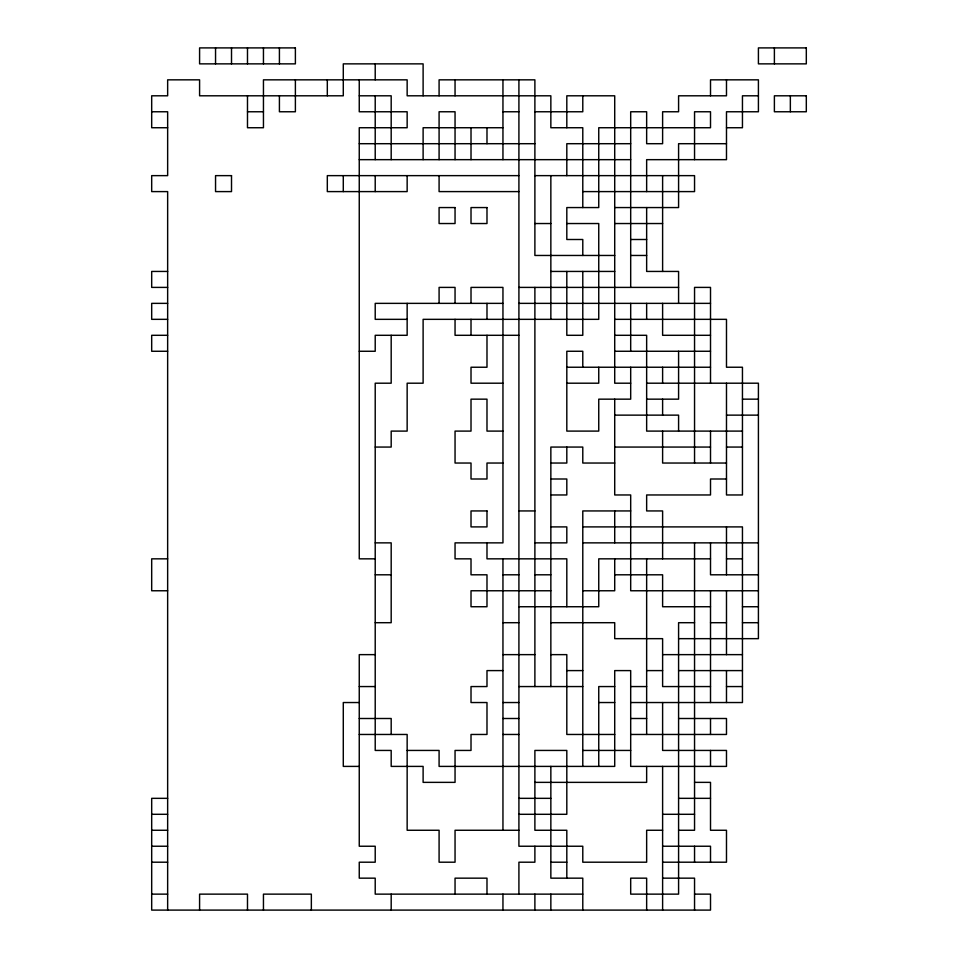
<?xml version="1.0" encoding="UTF-8"?>
<svg xmlns="http://www.w3.org/2000/svg" width="958" height="958" viewBox="0 0 958 958"><rect width="100%" height="100%" fill="white"/><g stroke="black" fill="none" stroke-linecap="round" stroke-linejoin="round"><path stroke-width="1.44" d="M359.25 95.8L391.187 95.8L391.187 159.663M758.413 95.8L742.45 95.8L742.45 127.737L726.487 127.737M151.687 111.763L167.65 111.763L167.65 175.637L151.687 175.637L151.687 191.6L167.65 191.6L167.65 910.1M247.487 111.763L263.45 111.763M502.95 111.763L518.913 111.763M534.887 111.763L582.787 111.763L582.787 95.8M167.65 127.737L151.687 127.737L151.687 95.8L167.65 95.8L167.65 79.837L199.587 79.837L199.587 95.8L343.287 95.8L343.287 63.863L423.113 63.863L423.113 95.8M502.95 127.737L423.113 127.737L423.113 159.663M359.25 143.7L534.887 143.7M630.687 143.7L566.813 143.7L566.813 175.637M726.487 143.7L678.587 143.7L678.587 207.563L614.713 207.563M359.25 159.663L630.687 159.663M518.913 175.637L327.313 175.637L327.313 191.6L407.15 191.6L407.15 175.637M534.887 175.637L694.55 175.637L694.55 191.6L582.787 191.6M518.913 191.6L439.087 191.6L439.087 175.637M534.887 223.537L550.85 223.537M566.813 223.537L598.75 223.537L598.75 319.337L423.113 319.337L423.113 383.2L407.15 383.2L407.15 431.1L391.187 431.1L391.187 447.063L375.213 447.063M614.713 223.537L662.613 223.537M630.687 239.5L646.65 239.5M614.713 255.463L534.887 255.463L534.887 79.837L439.087 79.837L439.087 95.8M630.687 255.463L646.65 255.463M167.65 271.437L151.687 271.437L151.687 287.4L167.65 287.4M550.85 271.437L614.713 271.437M518.913 287.4L678.587 287.4M167.65 303.363L151.687 303.363L151.687 319.337L167.65 319.337M502.95 303.363L375.213 303.363L375.213 319.337L407.15 319.337M518.913 303.363L710.513 303.363M614.713 319.337L726.487 319.337L726.487 367.237L742.45 367.237L742.45 494.963L726.487 494.963L726.487 383.2M167.65 335.3L151.687 335.3L151.687 351.263L167.65 351.263M518.913 335.3L455.05 335.3L455.05 319.337M614.713 335.3L646.65 335.3L646.65 431.1L742.45 431.1M710.513 335.3L662.613 335.3L662.613 303.363M359.25 351.263L375.213 351.263L375.213 335.3L407.15 335.3L407.15 303.363M614.713 351.263L710.513 351.263M566.813 367.237L710.513 367.237M502.95 383.2L471.013 383.2L471.013 367.237L486.987 367.237L486.987 335.3M566.813 383.2L598.75 383.2L598.75 367.237M630.687 383.2L614.713 383.2L614.713 95.8L566.813 95.8L566.813 127.737M646.65 383.2L758.413 383.2L758.413 638.663L678.587 638.663M646.65 399.163L678.587 399.163L678.587 351.263M742.45 399.163L758.413 399.163M614.713 415.137L678.587 415.137L678.587 431.1M726.487 415.137L758.413 415.137M502.95 431.1L486.987 431.1L486.987 399.163L471.013 399.163L471.013 431.1L455.05 431.1L455.05 463.037L471.013 463.037L471.013 479L486.987 479L486.987 463.037L502.95 463.037M614.713 447.063L710.513 447.063M726.487 447.063L742.45 447.063M550.85 463.037L566.813 463.037L566.813 447.063M614.713 463.037L582.787 463.037L582.787 447.063L550.85 447.063L550.85 686.563M726.487 463.037L662.613 463.037L662.613 431.1M550.85 479L566.813 479L566.813 494.963L550.85 494.963M726.487 479L710.513 479L710.513 494.963L646.65 494.963L646.65 510.937L662.613 510.937L662.613 558.837M518.913 510.937L534.887 510.937M630.687 510.937L582.787 510.937L582.787 766.4M550.85 526.9L566.813 526.9L566.813 542.863L534.887 542.863M582.787 526.9L742.45 526.9L742.45 702.537L630.687 702.537M375.213 542.863L391.187 542.863L391.187 622.7L375.213 622.7M582.787 542.863L758.413 542.863M167.65 558.837L151.687 558.837L151.687 590.763L167.65 590.763M375.213 558.837L359.25 558.837L359.25 127.737L407.15 127.737L407.15 111.763L359.25 111.763L359.25 79.837M710.513 558.837L598.75 558.837L598.75 606.737L518.913 606.737M726.487 558.837L742.45 558.837M375.213 574.8L391.187 574.8M502.95 574.8L518.913 574.8M534.887 574.8L550.85 574.8M614.713 574.8L662.613 574.8L662.613 606.737L710.513 606.737M758.413 574.8L710.513 574.8L710.513 542.863M550.85 590.763L471.013 590.763L471.013 606.737L486.987 606.737L486.987 574.8L471.013 574.8L471.013 558.837L455.05 558.837L455.05 542.863L502.95 542.863L502.95 287.4L471.013 287.4L471.013 303.363M582.787 590.763L614.713 590.763L614.713 558.837M758.413 590.763L630.687 590.763L630.687 494.963L614.713 494.963L614.713 399.163M742.45 606.737L758.413 606.737M502.95 622.7L518.913 622.7M550.85 622.7L614.713 622.7L614.713 638.663L662.613 638.663L662.613 686.563L710.513 686.563M694.55 622.7L678.587 622.7L678.587 894.137L630.687 894.137L630.687 878.163L646.65 878.163L646.65 910.1M710.513 622.7L726.487 622.7M742.45 622.7L758.413 622.7M375.213 654.637L359.25 654.637L359.25 846.237L375.213 846.237L375.213 862.2L359.25 862.2L359.25 878.163L375.213 878.163L375.213 894.137L582.787 894.137M502.95 654.637L534.887 654.637M550.85 654.637L566.813 654.637L566.813 734.463L614.713 734.463M662.613 654.637L742.45 654.637M502.95 670.6L486.987 670.6L486.987 686.563L471.013 686.563L471.013 702.537L486.987 702.537L486.987 734.463L471.013 734.463L471.013 750.437L455.05 750.437L455.05 782.363L423.113 782.363L423.113 766.4L391.187 766.4L391.187 750.437L375.213 750.437L375.213 383.2L391.187 383.2L391.187 335.3M566.813 670.6L582.787 670.6M646.65 670.6L662.613 670.6M678.587 670.6L742.45 670.6M359.25 686.563L375.213 686.563M518.913 686.563L582.787 686.563M614.713 686.563L598.75 686.563L598.75 766.4M630.687 686.563L646.65 686.563M726.487 686.563L742.45 686.563M359.25 702.537L343.287 702.537L343.287 766.4L359.25 766.4M502.95 702.537L518.913 702.537M598.75 702.537L614.713 702.537M359.25 718.5L391.187 718.5L391.187 734.463M502.95 718.5L518.913 718.5M630.687 718.5L646.65 718.5M678.587 718.5L726.487 718.5L726.487 734.463L630.687 734.463M359.25 734.463L407.15 734.463L407.15 830.263L439.087 830.263L439.087 862.2L455.05 862.2L455.05 830.263L518.913 830.263M502.95 734.463L518.913 734.463M407.15 750.437L439.087 750.437L439.087 766.4L614.713 766.4L614.713 670.6L630.687 670.6L630.687 766.4L726.487 766.4L726.487 750.437L662.613 750.437L662.613 702.537M582.787 750.437L630.687 750.437M534.887 782.363L646.65 782.363L646.65 766.4M694.55 782.363L710.513 782.363L710.513 830.263L726.487 830.263L726.487 862.2L662.613 862.2M167.65 798.337L151.687 798.337L151.687 910.1L710.513 910.1L710.513 894.137L694.55 894.137M518.913 798.337L550.85 798.337M678.587 798.337L710.513 798.337M151.687 814.3L167.65 814.3M518.913 814.3L566.813 814.3L566.813 750.437L534.887 750.437L534.887 830.263L566.813 830.263L566.813 878.163M662.613 814.3L694.55 814.3M151.687 830.263L167.65 830.263M662.613 830.263L646.65 830.263L646.65 862.2L582.787 862.2L582.787 846.237L518.913 846.237L518.913 79.837M678.587 830.263L694.55 830.263L694.55 542.863M151.687 846.237L167.65 846.237M662.613 846.237L710.513 846.237L710.513 862.2M151.687 862.2L167.65 862.2M550.85 862.2L566.813 862.2M662.613 878.163L694.55 878.163L694.55 910.1M151.687 894.137L167.65 894.137M790.35 95.8L790.35 111.763M774.387 47.9L774.387 63.863M726.487 79.837L726.487 95.8L678.587 95.8L678.587 111.763L662.613 111.763L662.613 143.7L646.65 143.7L646.65 111.763L630.687 111.763L630.687 287.4M726.487 526.9L726.487 574.8M726.487 590.763L726.487 654.637M726.487 670.6L726.487 702.537M710.513 95.8L710.513 79.837L758.413 79.837L758.413 111.763L726.487 111.763L726.487 159.663L646.65 159.663L646.65 191.6M710.513 383.2L710.513 287.4L694.55 287.4L694.55 463.037M710.513 431.1L710.513 463.037M710.513 590.763L710.513 702.537M710.513 718.5L710.513 734.463M710.513 750.437L710.513 766.4M694.55 159.663L694.55 111.763L710.513 111.763L710.513 127.737L598.75 127.737L598.75 207.563L566.813 207.563L566.813 239.5L582.787 239.5L582.787 255.463M694.55 846.237L694.55 862.2M678.587 303.363L678.587 271.437L646.65 271.437L646.65 207.563M662.613 175.637L662.613 271.437M662.613 367.237L662.613 383.2M662.613 399.163L662.613 415.137M662.613 766.4L662.613 910.1M646.65 303.363L646.65 319.337M646.65 558.837L646.65 734.463M630.687 303.363L630.687 351.263M630.687 367.237L630.687 399.163L598.75 399.163L598.75 431.1L566.813 431.1L566.813 351.263L582.787 351.263L582.787 367.237M614.713 510.937L614.713 542.863M582.787 207.563L582.787 127.737L550.85 127.737L550.85 95.8L407.15 95.8L407.15 79.837L263.45 79.837L263.45 127.737L247.487 127.737L247.487 95.8M582.787 271.437L582.787 335.3L566.813 335.3L566.813 271.437M582.787 910.1L582.787 878.163L550.85 878.163L550.85 766.4M566.813 606.737L566.813 558.837L486.987 558.837L486.987 542.863M550.85 175.637L550.85 319.337M550.85 894.137L550.85 910.1M534.887 287.4L534.887 686.563M534.887 846.237L534.887 862.2L518.913 862.2L518.913 894.137M534.887 894.137L534.887 910.1M502.95 79.837L502.95 159.663M502.95 558.837L502.95 830.263M502.95 894.137L502.95 910.1M486.987 127.737L486.987 143.7M486.987 303.363L486.987 319.337M486.987 894.137L486.987 878.163L455.05 878.163L455.05 894.137M471.013 127.737L471.013 159.663M471.013 319.337L471.013 335.3M455.05 79.837L455.05 95.8M455.05 159.663L455.05 111.763L439.087 111.763L439.087 159.663M455.05 303.363L455.05 287.4L439.087 287.4L439.087 303.363M391.187 894.137L391.187 910.1M375.213 63.863L375.213 79.837M375.213 95.8L375.213 159.663M375.213 175.637L375.213 191.6M343.287 175.637L343.287 191.6M327.313 79.837L327.313 95.8M311.35 910.1L311.35 894.137L263.45 894.137L263.45 910.1M295.387 79.837L295.387 111.763L279.413 111.763L279.413 95.8M279.413 47.9L279.413 63.863M263.45 47.9L263.45 63.863M247.487 47.9L247.487 63.863M247.487 910.1L247.487 894.137L199.587 894.137L199.587 910.1M231.513 47.9L231.513 63.863M215.55 47.9L215.55 63.863M295.387 47.9L199.587 47.9L199.587 63.863L295.387 63.863L295.387 47.9M806.313 47.9L758.413 47.9L758.413 63.863L806.313 63.863L806.313 47.9M806.313 95.8L774.387 95.8L774.387 111.763L806.313 111.763L806.313 95.8M231.513 175.637L215.55 175.637L215.55 191.6L231.513 191.6L231.513 175.637M455.05 207.563L439.087 207.563L439.087 223.537L455.05 223.537L455.05 207.563M486.987 207.563L471.013 207.563L471.013 223.537L486.987 223.537L486.987 207.563M486.987 510.937L471.013 510.937L471.013 526.9L486.987 526.9L486.987 510.937"/></g></svg>
